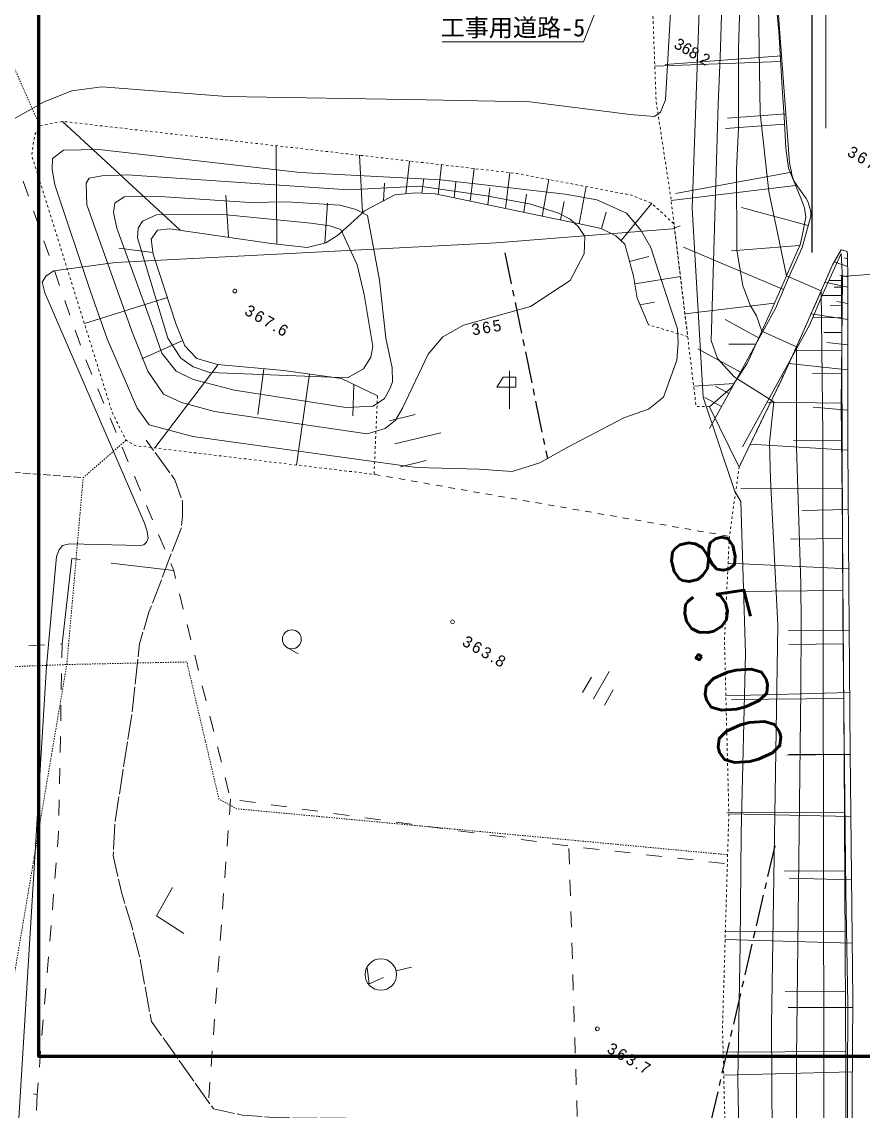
# Model space of a CAD drawing. Header units: millimetres. Extents: x -256476 to 341554, y -216330 to 457415.
# Drawn here: x 5615 to 72297, y 51027 to 137365 of the extents above; entities that cross this region are included whole.
import ezdxf
from ezdxf.enums import TextEntityAlignment as Align

# ---------------------------------------------------------------- set-up
doc = ezdxf.new("R2010")
doc.units = ezdxf.units.MM
doc.header["$LTSCALE"] = 400
for name, pattern in [('561019', [1, 0.5, -0.5]), ('56201', [2.5, 1.25, -1.25]), ('56301', [0.5, 0.25, -0.25]), ('56302', [2, 1.5, -0.5]), ('57103', [5.5, 5, -0.5]), ('CENTER', [2, 1.25, -0.25, 0.25, -0.25]), ('SXF_一点短鎖線', [9.25, 6, -1.5, 0.25, -1.5]), ('SXF_跳び破線', [12, 6, -6])]:
    doc.linetypes.add(name, pattern=pattern)
doc.layers.get('Defpoints').update_dxf_attribs({"color": 153})
for name, color, linetype, lineweight in [('D-BGD', 7, 'Continuous', 13), ('D-BGD-数値図化', 7, 'Continuous', 13), ('D-BMK', 2, 'SXF_一点短鎖線', 13), ('D-BYP-STR1', 2, 'Continuous', 13), ('D-STR-HTXT', 7, 'Continuous', 13), ('D-STR-TXT', 7, 'Continuous', 13), ('D-TTL', 2, 'Continuous', 140), ('●予備設計_LP横断', 7, 'Continuous', 13)]:
    doc.layers.add(name, color=color, linetype=linetype, lineweight=lineweight)
doc.styles.add('BIGFONT', font='txt', dxfattribs={"height": 0.2, "bigfont": 'BIGFONT'})
doc.styles.add('MS ゴシック', font='MS Gothic.ttf')
doc.styles.add('Style-WORKING', font='WORKING.shx')
doc.dimstyles.new('DIM-400-F', dxfattribs={"dimscale": 400, "dimtxt": 3.5, "dimasz": 2.5, "dimexe": 0, "dimexo": 2, "dimgap": 0.8, "dimtad": 1, "dimdec": 0, "dimzin": 0, "dimdsep": 46, "dimtxsty": 'MS ゴシック', "dimblk": 'OPEN', "dimcen": 0.1, "dimclrd": 256, "dimclre": 256, "dimclrt": 256, "dimaunit": 1, "dimadec": 4, "dimazin": 0, "dimtfac": 1, "dimtdec": 0, "dimtmove": 2, "dimatfit": 3, "dimldrblk": 'OPEN', "dimfxl": 1, "dimtolj": 1, "dimtzin": 0, "dimlwd": -1, "dimlwe": -1, "dimarcsym": 2})

# ---------------------------------------------------------------- blocks, each defined once
blk = doc.blocks.new('M6334')
at = {"layer": '●予備設計_LP横断', "linetype": 'Continuous', "lineweight": 9}
for p, q in [((0, -1.25), (0, 1.25)), ((-1, -1.25), (-1, 0.15)), ((1, -1.25), (1, 0.15))]:
    blk.add_line(p, q, dxfattribs=at)
blk = doc.blocks.new('M6331')
at = {"layer": '●予備設計_LP横断', "linetype": 'Continuous', "lineweight": 9}
blk.add_line((0, -0.75), (1, -0.75), dxfattribs=at)
blk.add_circle((0, 0), 0.75, dxfattribs=at)
blk = doc.blocks.new('M6313')
at = {"layer": '●予備設計_LP横断', "linetype": 'Continuous', "lineweight": 9, "flags": 128}
blk.add_lwpolyline([(-0.75, 0), (0, -1), (0.75, 0)], dxfattribs=at)
blk = doc.blocks.new('M6216')
at = {"layer": 'D-BGD-数値図化', "linetype": 'Continuous', "lineweight": 15}
for p, q in [((0.75, -1.3), (-0.75, 1.298)), ((-0.932, 0.614), (-0.967, -0.329))]:
    blk.add_line(p, q, dxfattribs=at)
at = {"layer": 'D-BGD-数値図化', "linetype": 'Continuous', "lineweight": 15, "flags": 128}
for points in [[(-0.932, 0.614), (-0.066, 1.114)], [(-0.066, 1.114), (0.334, 0.421)], [(0.334, 0.421), (-0.967, -0.329)]]:
    blk.add_lwpolyline(points, dxfattribs=at)
blk = doc.blocks.new('M7312')
at = {"layer": '●予備設計_LP横断', "linetype": 'Continuous', "lineweight": 20}
blk.add_circle((0, -0.001), 0.15, dxfattribs=at)
blk = doc.blocks.new('_Open')
at = {"color": 0, "linetype": 'ByBlock', "lineweight": -2}
for p, q in [((-1, 0.167), (0, 0)), ((-1, -0.167), (0, 0)), ((0, 0), (-1, 0))]:
    blk.add_line(p, q, dxfattribs=at)

msp = doc.modelspace()

# ---------------------------------------------------------------- linework, layer by layer
at = {"layer": 'D-BGD', "linetype": 'Continuous'}
for p, q in [((65741.1, 134224.3), (55782, 133852.1)), ((65813.6, 134677.2), (56612.2, 133980)), ((66169, 130078.3), (61539.2, 129729.2)), ((18158.9, 120850.5), (8851.3, 129466.2)), ((66058.7, 129251.5), (61385.5, 128917)), ((25821.9, 119743.8), (25777.2, 127541.6)), ((32629, 122241.3), (32379.1, 126788.9)), ((36039.4, 123732.3), (36340.3, 126330)), ((38603.1, 123682.4), (38875.8, 126036.4)), ((41153, 123150.5), (41452.6, 125737.9)), ((43955.7, 122565.7), (44285.1, 125409.8)), ((66603.8, 125456.9), (57433.2, 123750)), ((6137.4, 123550.8, 364338), (5725.7, 124730.9, 364328)), ((34270.4, 123172.1), (34357.2, 124588.4)), ((37322.4, 123779.2), (37464.7, 124945.3)), ((39878, 123416.4), (40021.1, 124651.8)), ((46844.3, 121963.1), (47393.7, 124862.3)), ((66941.2, 124393.8), (57077.8, 123197.8)), ((21989.3, 120288.2), (21774.9, 123627.2)), ((42554.3, 122858.1), (42711.6, 124216)), ((45400, 122264.4), (45619.7, 123700.2)), ((49784.8, 121352.4), (50344, 124303.1)), ((29638.7, 119818), (29833.4, 122985.1)), ((48314.2, 121656.4), (48591.7, 123120.2)), ((53106.3, 120024.6), (55532.8, 122984.2)), ((67938.8, 121217.7), (62663.4, 122635.2)), ((6962, 121190.9, 364357), (6549.5, 122371.5, 364347)), ((51567.7, 120972.7), (51924, 122273.2)), ((7785.3, 118830.6, 364376), (7373.7, 120010.8, 364366)), ((15998.1, 119072.4), (13293.4, 119434.5)), ((65977.2, 116139.8), (58046.3, 119499)), ((67256.1, 119622.7), (61863.8, 119217.7)), ((53779.5, 118374.3), (55298.3, 118769.3)), ((71059.8, 117965.7), (70003.5, 118345.6)), ((71054.9, 118565.7), (70798.7, 118666.7)), ((8609.5, 116469.9, 364395), (8197, 117650.5, 364385)), ((54193.6, 116593.7), (57807.8, 117175)), ((71073.3, 116326.1), (69263.5, 116725.8)), ((70660.2, 116862.1), (69581.1, 116871.1)), ((71066.5, 117145.9), (70449.3, 117294)), ((70651.4, 116325.1), (69997.7, 116331.7)), ((9433.3, 114110.5, 364414), (9021.1, 115289.8, 364404)), ((17155.3, 115503.3), (10575.3, 113443.9)), ((54603.1, 114933.2), (55750.3, 115141.4)), ((65268.2, 115070), (58167.8, 114209)), ((70644.7, 115671.4), (69037.3, 115684.2)), ((70642.7, 114865.2), (69666.5, 114872.6)), ((71079, 115050.4), (70198.9, 115198.2)), ((71080.2, 113774.7), (68165.5, 114208.6)), ((64056.1, 112295.8), (61355.9, 113778.7)), ((70626.6, 113894), (68298.5, 113917.3)), ((10257.4, 111749.7, 364433), (9844.9, 112930.4, 364423)), ((70617.4, 112734.3), (69179.9, 112741.7)), ((18368, 112115.9), (15139.8, 110665.2)), ((62573.2, 109595.7), (59200.4, 111453.6)), ((63796, 111810.9), (61656.8, 111822.2)), ((71082.2, 111774.7), (69416.1, 111957.4)), ((11167.7, 109422.5, 364461), (10686.9, 110576.6, 364444)), ((70596.4, 111293.1), (66952.3, 111334.6)), ((21173.7, 110196.8), (16145.4, 103590.3)), ((24799.6, 109874.2), (24323.1, 106242.3)), ((71084.2, 109774.7), (66399.6, 110287.5)), ((28413.1, 109444.4), (27386.4, 102239.3)), ((70584.3, 109466.1), (68269.8, 109493.1)), ((12129.8, 107115.1, 364495), (11649, 108269.2, 364478)), ((31921.2, 108618.7), (31842.1, 106142.7)), ((62058.9, 108697.2), (58862, 108483.7)), ((61642.3, 107916.1), (60587, 108488.1)), ((61061.7, 106865.8), (59754.9, 107582.3)), ((70557.3, 107151.7), (64688.1, 107215)), ((34748.2, 105735.8), (36788.4, 106230.9)), ((60125.4, 106858.4), (62466.2, 102081.4)), ((71087.3, 106595.9), (68332.2, 106828.7)), ((13091, 104808.2, 364529), (12611.1, 105961.8, 364512)), ((35190.2, 103914.2), (38834.4, 104799.9)), ((14053.1, 102500.8, 364563), (13572.3, 103655, 364546)), ((71092.4, 103417), (63342.3, 103878.3)), ((70588.3, 104215.7), (66782.8, 104177)), ((35632.6, 102091.2), (37673.2, 102587.2)), ((15015.2, 100193.4, 364597), (14534.4, 101347.6, 364580)), ((70618.3, 100415.2), (62595.5, 100343.8)), ((15977.3, 97886, 364631), (15496.5, 99040.2, 364614)), ((71123.4, 98715.2), (67426.2, 98631.2)), ((16938.5, 95579.1, 364665), (16458.6, 96732.8, 364648)), ((70653.9, 96403.8), (66539.6, 96369.6)), ((12702.6, 94454.5, 364059), (17651, 93870.8, 364690)), ((71154.3, 94013.4), (61590.3, 94469.7)), ((18411.5, 90815.4, 364687), (18109.7, 92028.1, 364688)), ((70688.1, 92289.4), (62239.9, 92220.4)), ((19015.4, 88388.6, 364684), (18714.1, 89602.2, 364685)), ((71186.7, 89106.6), (66344.1, 89159)), ((6173.1, 87903, 364054), (7420.9, 87977, 364076)), ((70724.5, 88058.5), (66390.6, 88023.7)), ((19619.9, 85962.7, 364681), (19317.2, 87175.9, 364683)), ((8772.5, 85711, 364146), (8747.3, 84461.3, 364170)), ((20223.4, 83537.2, 364679), (19921.7, 84750, 364680)), ((71219, 84199.8), (61412.8, 83952.9)), ((8722.2, 83211.6, 364195), (8697.1, 81961.8, 364219)), ((70759.3, 83724.6), (61872, 83654.3)), ((20827.9, 81111.3, 364676), (20526.1, 82324, 364677)), ((8671.1, 80712.6, 364244), (8646.4, 79463.8, 364268)), ((21431, 78685, 364673), (21129.7, 79898.6, 364675)), ((70792.7, 79287.8), (66239.2, 79252.3)), ((71252.2, 79295.3), (66396.9, 79286)), ((8621.3, 78214.1, 364292), (8596.1, 76964.4, 364317)), ((22035.4, 76259.1, 364671), (21733.6, 77471.8, 364672)), ((8571, 75714.6, 364341), (8545.9, 74464.9, 364366)), ((22158.2, 75766.3, 364670), (22066.9, 74520, 364640)), ((24131.3, 75492.7, 364649), (22893.2, 75664.5, 364662)), ((26606.9, 75148.1, 364622), (25368.8, 75320, 364635)), ((29083.8, 74803.9, 364595), (27844.9, 74976.3, 364608)), ((31559.4, 74459.4, 364568), (30321.4, 74631.2, 364582)), ((34035.6, 74115.7, 364542), (32797.5, 74287.5, 364555)), ((70814.5, 74730.7), (61480.8, 74686.3)), ((71307.5, 74390.9), (61648.2, 74600.4)), ((36511.2, 73771.1, 364515), (35273.6, 73943.8, 364528)), ((38987.3, 73427.5, 364488), (37749.2, 73599.3, 364501)), ((21976.6, 73273.2, 364609), (21885.8, 72027.8, 364579)), ((41463.4, 73083.8, 364461), (40225.3, 73255.6, 364475)), ((43939.8, 72738.7, 364434), (42701.8, 72910.6, 364448)), ((46416, 72395, 364408), (45177.9, 72566.9, 364421)), ((48891.6, 72050.5, 364381), (47654, 72223.2, 364394)), ((49012.4, 70607.3, 364384), (48973.1, 71857.2, 364380)), ((51376.4, 71772.1, 364398), (50133.7, 71909.8, 364389)), ((53860.9, 71495.2, 364416), (52618.6, 71633.7, 364407)), ((56345.3, 71218.2, 364434), (55103.1, 71356.7, 364425)), ((58829.8, 70941.2, 364452), (57587.5, 71079.7, 364443)), ((61314.2, 70664.2, 364470), (60072, 70802.7, 364461)), ((8345.4, 70723.1, 364371), (8243, 69477.4, 364352)), ((21794.6, 70781.4, 364548), (21704.2, 69534.6, 364518)), ((70834.9, 70070.7), (66066.9, 70043.1)), ((49090.3, 68108, 364390), (49050.9, 69357.9, 364387)), ((71364.2, 69363.6), (66432.7, 69490.3)), ((8139.8, 68232.2, 364334), (8036, 66986.2, 364316)), ((21613, 68288.3, 364487), (21521.7, 67042, 364457)), ((49168.6, 65609.6, 364396), (49129.3, 66859.5, 364393)), ((7933.6, 65740.5, 364297), (7830.3, 64495.3, 364279)), ((21431.9, 65796, 364426), (21340.6, 64549.7, 364396)), ((70853.8, 65307.7), (61314.1, 65266.2)), ((49245.6, 63110.9, 364403), (49207.1, 64360.2, 364399)), ((71420.9, 64336.4), (61354.1, 64633.5)), ((7727.4, 63248.8, 364261), (7624.2, 62003.6, 364242)), ((21249.4, 63303.4, 364365), (21159, 62056.6, 364335)), ((35284.3, 62155.4), (36498.8, 62450.4)), ((49323.9, 60612.5, 364409), (49285.5, 61861.9, 364406)), ((7520.9, 60758.4, 364224), (7418.5, 59512.8, 364206)), ((21067.8, 60810.2, 364304), (20977.9, 59564.3, 364274)), ((70876.3, 60531), (66099.7, 60508.5)), ((49401.8, 58113.2, 364415), (49363.3, 59362.6, 364412)), ((71466.7, 59238.2), (66362.2, 59247.2)), ((7314.7, 58266.7, 364187), (7212.3, 57021, 364169)), ((20886.6, 58318, 364243), (20795.4, 57071.6, 364213)), ((49480.2, 55614.8, 364422), (49440.3, 56863.8, 364418)), ((7109, 55775.9, 364151), (7005.8, 54530.7, 364132)), ((20705, 55824.8, 364182), (20613.8, 54578.5, 364152)), ((70898.9, 55754.4), (61309.6, 55706.9)), ((49558, 53115.6, 364428), (49518.6, 54365.4, 364425)), ((71431.7, 54139.8), (61242.1, 53879.1)), ((20523, 53333.1, 364121), (20432.7, 52086.2, 364091)), ((6824.8, 52341.7, 364100), (6791.6, 51092, 364079)), ((49635.5, 50617.7, 364434), (49596.5, 51866.2, 364431))]:
    msp.add_line(p, q, dxfattribs=at)
at = {"layer": 'D-BGD', "linetype": '56302'}
msp.add_line((-15038.4, 103185.7), (10485, 101235.7), dxfattribs=at)
at = {"layer": 'D-BGD', "linetype": '56201'}
msp.add_line((33526.5, 101501.3), (61691.2, 96585.5), dxfattribs=at)
at = {"layer": 'D-BGD', "linetype": '56301'}
msp.add_line((3174, 50910.7), (9180, 86426), dxfattribs=at)
at = {"layer": 'D-BGD', "linetype": '561019', "flags": 128}
for points in [[(60125.4, 106858.4), (59468, 106876.4), (59055.6, 106887.4), (57048.1, 123443.1), (56321.3, 128204.7), (55886.8, 131048.6), (55448.7, 142773.6), (55102.7, 152060.4), (53286.7, 182271.2), (53329.9, 199958.5), (52707, 206516.2), (50642, 212160.1), (48953.2, 215854), (46348.2, 218820.9), (46691, 219276.7), (47935.9, 220934.9), (47951, 220955.1)], [(33805.8, 107718.1), (33785, 107252.6), (33681.6, 104957.8), (33579.2, 102662.5), (33526.5, 101501.3), (14612.3, 103774.6), (13874.4, 104196.5), (12769.3, 106433.8), (6406.9, 126762.7), (6629.4, 128363.8), (7049.4, 129108.6), (8851.3, 129466.2), (31374.2, 126905.2), (44848.9, 125344.5), (53937.5, 123622.1), (55532.8, 122984.2), (57301.4, 121349.4), (58384.5, 112422.1), (57685.7, 112631.1), (55403.2, 113315.6), (55284.4, 113351.7)], [(61092.4, -46367.4), (61097.1, -40370.8), (61313.7, -18041.5), (60818.8, -1898.4), (60803.2, 9666.8), (61333.7, 21317.2), (61535.7, 42407), (61146.8, 57606.7), (61648.2, 74600.4), (61300.8, 88401.4), (61691.2, 96585.5), (62179.8, 100052.2), (62466.2, 102081.4), (64193.4, 105623.9), (64998.2, 107300.9), (65838.5, 109049.8), (67001.3, 111614.5), (67840.3, 113463.3), (68963.3, 116037), (69860.6, 118095.7), (70551.2, 119303.2), (70849.9, 119216.8), (71028.7, 119164.8)]]:
    msp.add_lwpolyline(points, dxfattribs=at)
at = {"layer": 'D-BGD', "linetype": 'Continuous', "flags": 128}
for points, elevation in [([(67015.6, 201267.3), (66629.9, 187561.2), (66092.8, 177099.3), (65753.8, 172723), (62367.3, 172410.1), (62548.1, 161367), (62843.5, 146076.8), (62611.3, 141695.7), (62508.7, 138665.8), (62415.6, 135212.9), (62409.4, 128955.6), (62257.8, 125645.9), (62289.2, 119271.2), (62762.3, 116466.4), (63328.6, 114917.1), (63839, 114057.3), (64263.9, 112841.9), (67001.3, 111614.5), (67008.6, 103646.9)], 366000), ([(69109, 104600), (68963.3, 116037), (66216.6, 117244.4), (64808.6, 123905.1), (64139.7, 130123.7), (63860.3, 147123.3), (64187.9, 151913.2), (67573.3, 152230.3), (68471.4, 168487.3), (68852.3, 179112.9), (69364.9, 191825.6), (69288.9, 199922.5)], 367000), ([(4858.7, 129591.6), (7394.4, 131021.1), (9574.8, 131886.6), (11950.4, 132218.9), (21868.1, 131449.1), (37626.8, 131181.1), (45875.2, 131026.9), (53825.3, 130016.6), (55752.7, 129866.1), (56239.1, 130204.7), (56618.3, 131187.5), (57506.4, 146385.6)], 363000), ([(58731.1, 122594.5), (59377, 140477.5)], 364000), ([(61098.6, 138682.8), (60956.2, 134560.4), (60795.8, 130827.8), (60241.5, 112109), (60745, 110675.3), (62076.8, 109225.8), (65223.7, 107235.8), (64879.6, 104012.5), (64942.6, 101102), (65536.4, 89559.7), (65018.4, 57850.8), (65232.9, 22443.9)], 365000), ([(63051.8, -46408.2), (62991.3, -43765.4), (62937.7, -35599.4), (62929.6, -28746.8), (62930, -16885.1), (62438, -5948.1), (62249.1, 3597.9), (62177.3, 8375.2), (62237.9, 12515.8), (62444, 16394), (62671, 24000.8), (62726.7, 34656.5), (62347.7, 53497.6), (62551.5, 64288.5), (62612.3, 73028.9), (62980.7, 87300.8), (62587.7, 99347.1), (62127.7, 100134), (59610.6, 107612.2), (58731.1, 122594.5)], 364000), ([(81490.6, -13362.2), (80978.7, -5451.8), (79911.7, -3971.1), (78843.8, -3005.4), (76972.8, -1661.2), (76581.4, -564.3), (76585.9, 1516.3), (76401.9, 26216.8), (75896.2, 54772.3), (75666.5, 82493.4), (75641.6, 91000.4), (75446, 102426.9), (75767.7, 105874.1), (77817.8, 109254), (81028.4, 115012), (81512.1, 116559.9), (81904.5, 118031), (70578.6, 117185.8), (70678.3, 90301.9), (70914.1, 68472.6), (71072.3, 59509.5)], 368000), ([(69109, 104600), (69340.6, -46539.1)], 367000), ([(67008.6, 103646.9), (67344, 92812.6), (67377.4, 89634.1), (67341.8, 84457.2), (67008.7, 55267.3), (67000, 52743.9), (67008.7, 48222.1), (67313.6, -46496.9)], 366000), ([(71072.3, 59509.5), (71052, 53486.4), (71003, 13244.7), (71247, -46578.8)], 368000)]:
    msp.add_lwpolyline(points, dxfattribs=dict(at, elevation=elevation))
at = {"layer": 'D-BGD', "linetype": '56301', "flags": 128}
for points in [[(-40224.8, 151445), (-27756.9, 148231.1), (-11430.2, 145566.1), (625.3, 143649.3), (5349.4, 132955.5), (7049.4, 129108.6)], [(-40714, 54229.8), (-39020.2, 66017.8), (-18720.2, 64381.6), (-18713.7, 64509.4), (-17665.3, 85386), (9180, 86426), (10038, 96163.8), (10485, 101235.7), (11090, 101764.5), (13874.4, 104196.5)], [(9180, 86426), (18693.8, 86631.1), (21238.4, 75771.4), (22618.9, 74998.6), (61552.3, 71353.3)]]:
    msp.add_lwpolyline(points, dxfattribs=at)
at = {"layer": 'D-BGD', "linetype": 'Continuous', "flags": 128}
for points in [[(64454, 149199.6), (65043.6, 142086.6), (65603.6, 136629.6), (65861.5, 132117.9), (66024.6, 129821.1), (66173.2, 127336.5)], [(65043.6, 142086.6), (65603.6, 136629.6), (65861.5, 132117.9), (66024.6, 129821.1), (66173.2, 127336.5), (66387.9, 125765.6), (67351.5, 123376.6), (67650.1, 122617.8), (67745.5, 121884.8), (67451, 120409.3), (67287.5, 119693.5), (67110.3, 119294.8), (66216.6, 117244.4), (65099.2, 114682.5), (64263.9, 112841.9), (63105.8, 110289.5), (62277.8, 109029.6), (61842.5, 108368.6), (60125.4, 106858.4)], [(67110.3, 119294.8), (67287.5, 119693.5), (67451, 120409.3), (67745.5, 121884.8), (67650.1, 122617.8), (67351.5, 123376.6), (66387.9, 125765.6), (66173.2, 127336.5)], [(55284.4, 113351.7), (54375.7, 115461.1), (54094.1, 117212.4), (53537.5, 119268.2), (53411.5, 119735.2), (52697.8, 120411.9), (51523, 120994.9), (49713.8, 121367), (49021.4, 121508.9), (38378.2, 123729.3), (36817.3, 123803), (35176.6, 123653.8), (32785, 122382.6), (32537.2, 122158.2), (31073.6, 120829.9), (30636.1, 120432), (29722.1, 119837.3), (28225.9, 119489.8), (25381.3, 119790.4), (17353.6, 120968.7), (16370.4, 120853.4), (15865, 120142.7), (16014.6, 118940.2), (17859.7, 113381.2), (18538.7, 111690.9), (19415.7, 110756.6), (19489.6, 110678.4), (21122, 110201.4), (26390.2, 109732.6), (30950, 109082.9), (33805.8, 107718.1)], [(63105.8, 110289.5), (64263.9, 112841.9), (65099.2, 114682.5), (66216.6, 117244.4), (67110.3, 119294.8)], [(71090.1, 103770.4), (71078.3, 115739.4), (71068, 116957.6), (71052.4, 118870.9), (71028.7, 119164.8), (70849.9, 119216.8), (70551.2, 119303.2), (69860.6, 118095.7)], [(71028.7, 119164.8), (71052.4, 118870.9), (71068, 116957.6), (71078.3, 115739.4), (71090.1, 103770.4), (71162.4, 92781.5), (71250.3, 79461.9), (71471.2, 59882.3), (71366.5, 44636.4), (71526.8, 30421.6), (71680, 12267.3), (71609, -1698), (71725.6, -19125.4), (71660.1, -36323.6), (71681, -46587.9)], [(69860.6, 118095.7), (68963.3, 116037), (67840.3, 113463.3), (67001.3, 111614.5), (65838.5, 109049.8)], [(63105.8, 110289.5), (62277.8, 109029.6), (61842.5, 108368.6), (60125.4, 106858.4)], [(62466.2, 102081.4), (64193.4, 105623.9), (64998.2, 107300.9), (65838.5, 109049.8)], [(71681, -46587.9), (71660.1, -36323.6), (71725.6, -19125.4), (71609, -1698), (71680, 12267.3), (71526.8, 30421.6), (71366.5, 44636.4), (71471.2, 59882.3), (71250.3, 79461.9), (71162.4, 92781.5), (71090.1, 103770.4)]]:
    msp.add_lwpolyline(points, dxfattribs=at)
for points, elevation in [([(53529.4, 122203.8), (54662.5, 120858.1), (55475.9, 119484), (56110.6, 117502), (57571.1, 113025.7), (57619.2, 111933.4), (57523.4, 110554.8), (56462.6, 107617.7), (55290.2, 106667.6), (53317.6, 105971), (48781.4, 103587.6), (46681.3, 102400.2), (44475.1, 101722.5), (41841.7, 101902.9), (36886.5, 102053.3), (19157.2, 104511.7), (15717.1, 105417.6), (14749.1, 106753.7), (12370, 112226.4), (11047.1, 115981.1), (8236.6, 124437.6), (8011.6, 125653.5), (8053.6, 126523.2), (8932.4, 127199.2), (11713.1, 127241), (27675.9, 125427.7), (38826.5, 124838.4), (48688.7, 123707.2), (51189.3, 123261.7)], 364000), ([(45963.5, 122903.3), (48158.9, 122199.6), (49079.9, 121712.9), (49695.2, 121153.9), (50245.2, 120351), (50189.7, 118972.3), (49077.2, 116872.3), (45942.4, 114791.8), (40609.2, 113309.4), (38977, 112388.3), (37816.3, 111015.1), (35773, 106750), (35224.5, 105799.9), (34407, 105144.1), (32993, 104716.9), (20889.4, 106483.8), (18271.8, 107197.2), (16835.6, 107845.1), (15597.5, 109688.3), (14327.7, 112853.1), (10768.3, 122846.2), (10719.4, 124579.1), (10963.4, 124977.5), (11953.7, 125145.3), (13953.2, 125240.6), (31508.3, 124048.4), (37127.3, 124350.3), (42434.2, 123561.7)], 365000), ([(23685.1, 123031.9), (26646.6, 123093.2), (30821.8, 122834), (32122.4, 122490), (33019.3, 122005.6), (33976.2, 116879.9), (34472.7, 112303.8), (34961.7, 109933.8), (34986.7, 108837.5), (34771.8, 108269), (34367.7, 107505.8), (33469.2, 106891.9), (31286.4, 106800.6), (22478.4, 108180.6), (19203.2, 109010.2), (17845.8, 109688.9), (16708.8, 111114.1), (15844, 113622.8), (13152.9, 120996.9), (12873.5, 122256.7), (12994.1, 122982.1), (13736.2, 123502.5), (16545.1, 123529.2)], 366000), ([(21321.8, 122111.1), (28527.5, 121403), (30019.8, 121189.9), (30891.9, 120895.1), (32186.9, 118103.4), (32759.5, 115746.5), (33426.3, 111633), (33278, 110777.1), (32686.3, 109854.1), (31414.5, 109136.5), (20525.8, 109577.5), (19193.1, 110016), (18224, 110708), (17196.4, 112303.4), (14791.1, 120232.9), (14825.4, 121009), (15170.6, 121561.4), (16287.7, 122060.1)], 367000)]:
    msp.add_lwpolyline(points, close=True, dxfattribs=dict(at, elevation=elevation))
at = {"layer": 'D-BGD', "linetype": 'Continuous', "elevation": 364000}
msp.add_lwpolyline([(57803.8, 121184), (57185.5, 120951.2), (43207.6, 119850.6), (13030.9, 118280.3), (8154.6, 117623), (7535.9, 117228.9), (7241.9, 116717.3), (7435.7, 115890.8), (15352.3, 97637.4), (15560.2, 96975.8), (15623.4, 96443.5), (15492.3, 96115.2), (15292.1, 95907.3), (15011.6, 95860.9), (9406.8, 96002.9), (8834.7, 95870.4), (8568.4, 95527.5), (8362.4, 94988.5), (7582.3, 86267.1), (5313.4, 49150.4)], dxfattribs=at)
at = {"layer": 'D-BGD', "linetype": 'Continuous', "extrusion": (-0.1651, 0.015481, 0.986155), "elevation": 353356.4}
msp.add_lwpolyline([(-113132.4, 120523.4), (-123108.8, 119679.1), (-125058.3, 119377.6)], dxfattribs=at)
at = {"layer": 'D-BGD', "linetype": '57103', "elevation": 363500, "flags": 128}
msp.add_lwpolyline([(41464.9, -6582.5), (41144, -5282.7), (41389.5, -186.1), (43804.1, 8918.8), (44061.8, 11078.7), (44525.8, 12973.5), (45052.7, 14540.3), (47339.2, 19643.8), (50263.3, 25545.6), (50842.2, 26719.2), (52368.7, 35581.4), (53958.3, 41944.7), (54170.3, 43541.4), (54238.9, 44345.1), (54152.5, 45194.1), (53626.9, 46332.5), (53006.4, 47179.4), (51798, 48508.4), (49341.2, 50340.5), (25963.1, 50502.5), (23102.3, 50716.7), (20804.8, 51220.6), (15892.8, 58126.2), (14939.4, 63312.1), (14301.5, 65780.3), (13537.3, 68277.4), (12855.7, 71287.5), (12988.5, 73828.2), (14347.1, 82606.9), (14935.5, 88075.1), (15694, 90574.6), (18235.8, 97219.9), (18362.2, 98170.3), (18350.1, 99357.2), (17754.9, 101062.8), (15467.1, 104200.2)], dxfattribs=at)
at = {"layer": 'D-BGD', "linetype": 'Continuous', "extrusion": (-0.116747, 0.077364, 0.990144), "elevation": 366294.3}
msp.add_lwpolyline([(-78276.6, 10110.2), (-84331.3, 6968.5), (-84635.1, 7575.4)], dxfattribs=at)
at = {"layer": 'D-BGD', "linetype": 'Continuous', "extrusion": (-0.095119, -0.02527, 0.995145), "elevation": 358868.4}
msp.add_lwpolyline([(-85542.4, 76844.2), (-86191.6, 76854.3), (-86787.3, 76773.1)], dxfattribs=at)
at = {"layer": 'D-BGD', "linetype": 'Continuous', "extrusion": (-0.021101, 0.019543, 0.999586), "elevation": 365484.2}
msp.add_lwpolyline([(-70490.9, -42974.9), (-70600, -42870.6), (-69779.3, -42140.4)], dxfattribs=at)
at = {"layer": 'D-BGD', "linetype": 'Continuous', "extrusion": (-0.476894, 0.026495, 0.878561), "elevation": 318015.8}
msp.add_lwpolyline([(-73575.6, 177948.8), (-73071.5, 177969.8), (-72326.1, 177946.7)], dxfattribs=at)
at = {"layer": 'D-BGD', "linetype": 'Continuous'}
msp.add_lwpolyline([(17560.8, 68745.5), (16302.5, 66510.3), (18445.7, 65101.8)], dxfattribs=at)
at = {"layer": 'D-BGD', "linetype": 'Continuous', "extrusion": (-0.016524, -0.013483, 0.999773), "elevation": 363198.7}
msp.add_lwpolyline([(-36920.8, 46791), (-36240, 46134.6), (-36478.8, 45947)], dxfattribs=at)
at = {"layer": 'D-BGD', "linetype": 'Continuous'}
for points in [[(65493.3, 138956, 367550), (66463, 126195.3, 368170), (66542.6, 125792, 368170), (66607.5, 125443.3, 368150), (66645.4, 125248.4, 368140), (66791.8, 124760.6, 368140), (67126.7, 124279.7, 368160), (67771.8, 123355.3, 368160), (67896.5, 123110.6, 368160), (68078.8, 122625.2, 368150), (68102, 122484.9, 368130), (68137.6, 122326.1, 368130), (68134.2, 121959, 368110), (67465.5, 119471.3, 368100), (66371.6, 117066.5, 367870), (65343.3, 114635.6, 367040), (60109.6, 105129.2, 364580)], [(67465.5, 119471.3, 368100), (68134.2, 121959, 368110), (68137.6, 122326.1, 368130), (68102, 122484.9, 368130), (68078.8, 122625.2, 368150), (67896.5, 123110.6, 368160), (67771.8, 123355.3, 368160), (67126.7, 124279.7, 368160), (66791.8, 124760.6, 368140), (66645.4, 125248.4, 368140), (66607.5, 125443.3, 368150), (66542.6, 125792, 368170), (66463, 126195.3, 368170), (65493.3, 138956, 367550)], [(67465.5, 119471.3, 368100), (66371.6, 117066.5, 367870), (65343.3, 114635.6, 367040), (60109.6, 105129.2, 364580)], [(70546.5, 118992.1, 368260), (69119.6, 115867.6, 367870), (68048.9, 113322.6, 367040), (62735.5, 103677.5, 364580)], [(70546.5, 118992.1, 368260), (70660.6, 117023.4, 368310), (70558.2, 107012.7, 368450), (70650.6, 97040.1, 368380), (70794.6, 79090.6, 368450), (70906.9, 54042.7, 368530), (70977.8, 29283.8, 368690), (71122.8, 4413.2, 368700), (71121.7, -20350.4, 368790), (71191.2, -46577.7, 368859.7)], [(70558.2, 107012.7, 368450), (70650.6, 97040.1, 368380), (70794.6, 79090.6, 368450), (70906.9, 54042.7, 368530), (70977.8, 29283.8, 368690), (71122.8, 4413.2, 368700), (71121.7, -20350.4, 368790), (71191.2, -46577.7, 368859.7)]]:
    msp.add_polyline3d(points, dxfattribs=at)
msp.add_circle((34069.1, 61859.9), 1249.9, dxfattribs=at)
at = {"layer": 'D-BMK', "color": 4, "linetype": 'CENTER', "lineweight": 25, "ltscale": 5}
for p, q in [((43901.8, 119041.4, 0), (47278.7, 102720.4, 0)), ((65282.1, 72054.5), (45258.2, -14321.5))]:
    msp.add_line(p, q, dxfattribs=at)
at = {"layer": 'D-BYP-STR1', "linetype": 'SXF_跳び破線', "ltscale": 0.2}
msp.add_line((68224.1, 128940.3), (68224.1, 178940.3), dxfattribs=at)
at = {"layer": 'D-BYP-STR1'}
msp.add_line((69337.7, 128940.3), (69337.7, 158910.4), dxfattribs=at)
at = {"layer": 'D-STR-HTXT'}
msp.add_line((38935.3, 135784.6, 354000), (50135.3, 135784.6, 354000), dxfattribs=at)
at = {"layer": 'D-TTL'}
msp.add_lwpolyline([(6957.3, 275351.6), (326957.3, 275351.6), (326957.3, 55351.6), (6957.3, 55351.6)], close=True, dxfattribs=at)
at = {"layer": 'Defpoints', "flags": 128}
msp.add_lwpolyline([(66237.6, 187908.6), (68054.4, 175144.8, -0.0353635), (68224.1, 172749.1), (68224.1, 119071.3)], format="xyb", dxfattribs=at)

# ---------------------------------------------------------------- block references
at = {"layer": 'D-BGD', "linetype": 'Continuous', "lineweight": 20, "xscale": 1000, "yscale": 1000, "zscale": 1000, "rotation": 330.1091246385173}
for p in [(22503.4, 116033.8, 367560), (39751.4, 89810, 363811), (51228.4, 57554.6, 363661)]:
    msp.add_blockref('M7312', p, dxfattribs=at)
at = {"layer": 'D-BGD', "linetype": 'Continuous', "lineweight": 15, "xscale": 1000, "yscale": 1000, "zscale": 1000, "rotation": 330.1091246385173}
msp.add_blockref('M6216', (44269.2, 108201.5), dxfattribs=at)
at = {"layer": 'D-BGD', "linetype": 'Continuous', "lineweight": 9, "xscale": 1000, "yscale": 1000, "zscale": 1000, "rotation": 330.1091246385173}
for name, p in [('M6331', (27016.5, 88426.3)), ('M6334', (51544.7, 84796.9)), ('M6313', (33635.3, 61993.6))]:
    msp.add_blockref(name, p, dxfattribs=at)

# ---------------------------------------------------------------- texts
at = {"layer": 'D-BGD', "linetype": 'Continuous'}
for s, height, rotation, style, p in [('368.2', 900, 330.109125, 'Style-WORKING', (57220.4, 135351.3)), ('85.00', 5000, 284.109125, 'BIGFONT', (56684.8, 96301.7))]:
    msp.add_text(s, height=height, rotation=rotation, dxfattribs=dict(at, style=style)).set_placement(p)
at = {"layer": 'D-BGD', "linetype": 'Continuous', "char_height": 900, "attachment_point": 7, "line_spacing_factor": 0.722892, "style": 'Style-WORKING'}
for s, insert, rotation in [('\\T1.287;367.9', (70953.2, 126783.8), 330.109125), ('\\T1.287;367.6', (23182.9, 114206, 367560), 330.109125), ('\\T1.257;365', (41348.7, 112495.4), 9.295119), ('\\T1.284;363.8', (40430.9, 87982.2, -2194), 330.109125), ('\\T1.284;363.7', (51907.9, 55726.8, 363661), 330.109125)]:
    msp.add_mtext(s, dxfattribs=dict(at, insert=insert, rotation=rotation))
at = {"layer": 'D-STR-TXT', "style": 'MS ゴシック'}
msp.add_text('工事用道路-5', height=1400, dxfattribs=at).set_placement((44535.3, 135784.6, 354000), align=Align.BOTTOM_CENTER)

# ---------------------------------------------------------------- leaders
at = {"layer": 'D-STR-HTXT'}
msp.add_leader([(54297.2, 146275.9, 354000), (50135.3, 135784.6, 354000)], dimstyle='DIM-400-F', override={"dimtad": 0}, dxfattribs=at)

doc.saveas('drawing.dxf')
